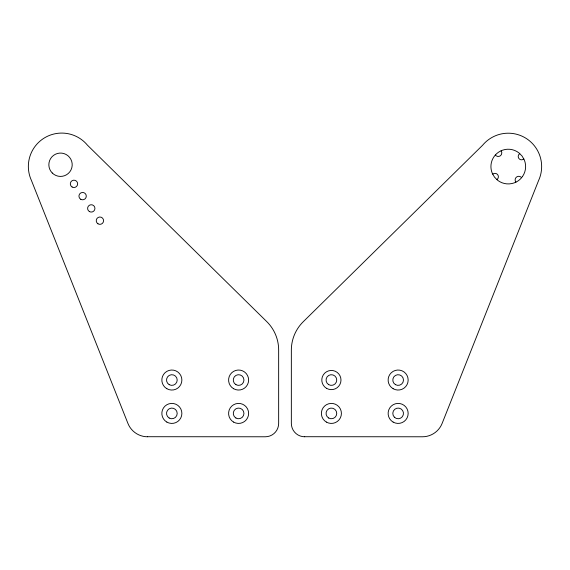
<?xml version="1.0" encoding="UTF-8"?>
<svg xmlns="http://www.w3.org/2000/svg" width="570" height="570" viewBox="0 0 570 570"><rect width="100%" height="100%" fill="white"/><g stroke="black" fill="none" stroke-linecap="round" stroke-linejoin="round"><path stroke-width="0.85" d="M147.594 436.777A21.161 21.161 0 0 1 127.929 423.424L31.393 180.362A33.373 33.373 0 0 1 87.431 145.165L266.76 321.615A39.829 39.829 0 0 1 278.652 350.001L278.652 423.424A13.352 13.352 0 0 1 265.307 436.777L147.594 436.713M304.693 436.777A13.352 13.352 0 0 1 291.348 423.424L291.348 350.123A39.829 39.829 0 0 1 303.24 321.737L482.569 145.286A33.373 33.373 0 0 1 538.607 180.483L442.12 423.424A21.161 21.161 0 0 1 422.455 436.777L304.701 436.713M495.323 155.026L495.964 155.717A3.605 3.605 0 0 0 501.144 150.786M515.914 182.143A3.605 3.605 0 0 1 516.513 177.078A3.605 3.605 0 0 1 521.578 177.676M523.823 158.945A3.349 3.349 0 0 1 518.899 158.496A3.349 3.349 0 0 1 519.783 153.629M492.722 174.199A3.413 3.413 0 0 1 497.681 174.698A3.413 3.413 0 0 1 496.869 179.607M522.569 176.408L521.222 178.125A17.357 17.357 0 0 1 516.064 182.079L514.062 182.934A17.357 17.357 0 0 1 497.56 180.227L494.503 177.135L492.309 173.373A17.357 17.357 0 0 1 500.481 151.064L502.491 150.209A17.357 17.357 0 0 1 518.985 152.924L522.049 156.016L524.236 159.771A17.357 17.357 0 0 1 522.569 176.408M328.726 384.665A5.337 5.337 0 0 0 336.735 380.04A5.337 5.337 0 0 0 328.726 375.416A5.337 5.337 0 0 0 328.726 384.665M328.726 418.038A5.337 5.337 0 0 0 336.735 413.414A5.337 5.337 0 0 0 328.726 408.79A5.337 5.337 0 0 0 328.726 418.038M394.369 417.19A5.337 5.337 0 0 0 403.296 414.796A5.337 5.337 0 0 0 396.763 408.255A5.337 5.337 0 0 0 394.369 417.19M395.473 384.665A5.337 5.337 0 0 0 403.482 380.04A5.337 5.337 0 0 0 395.473 375.416A5.337 5.337 0 0 0 395.473 384.665M326.596 388.355A9.597 9.597 0 0 0 340.988 380.04A9.597 9.597 0 0 0 326.596 371.733A9.597 9.597 0 0 0 326.596 388.355M393.136 388.712A10.011 10.011 0 0 0 408.156 380.04A10.011 10.011 0 0 0 393.136 371.369A10.011 10.011 0 0 0 393.136 388.712M393.136 422.085A10.011 10.011 0 0 0 408.156 413.414A10.011 10.011 0 0 0 393.136 404.743A10.011 10.011 0 0 0 393.136 422.085M326.389 422.085A10.011 10.011 0 0 0 341.409 413.414A10.011 10.011 0 0 0 326.389 404.743A10.011 10.011 0 0 0 326.389 422.085M169.19 418.038A5.337 5.337 0 0 0 177.199 413.414A5.337 5.337 0 0 0 169.19 408.79A5.337 5.337 0 0 0 169.19 418.038M169.19 384.665A5.337 5.337 0 0 0 177.199 380.04A5.337 5.337 0 0 0 169.19 375.416A5.337 5.337 0 0 0 169.19 384.665M235.937 418.038A5.337 5.337 0 0 0 243.946 413.414A5.337 5.337 0 0 0 235.937 408.79A5.337 5.337 0 0 0 235.937 418.038M235.937 384.665A5.337 5.337 0 0 0 243.946 380.04A5.337 5.337 0 0 0 235.937 375.416A5.337 5.337 0 0 0 235.937 384.665M52.269 173.002A11.678 11.678 0 0 0 71.806 167.772A11.678 11.678 0 0 0 57.506 153.465A11.678 11.678 0 0 0 52.269 173.002M72.141 187.024A3.669 3.669 0 0 0 77.648 183.846A3.669 3.669 0 0 0 72.141 180.669A3.669 3.669 0 0 0 72.141 187.024M89.433 211.584A3.669 3.669 0 0 0 94.941 208.406A3.669 3.669 0 0 0 89.433 205.229A3.669 3.669 0 0 0 89.433 211.584M80.783 199.308A3.669 3.669 0 0 0 86.291 196.13A3.669 3.669 0 0 0 80.783 192.945A3.669 3.669 0 0 0 80.783 199.308M97.983 223.803A3.669 3.669 0 0 0 103.583 220.797A3.669 3.669 0 0 0 98.175 217.448A3.669 3.669 0 0 0 97.983 223.803M233.6 388.712A10.011 10.011 0 0 0 248.62 380.04A10.011 10.011 0 0 0 233.6 371.369A10.011 10.011 0 0 0 233.6 388.712M166.853 388.712A10.011 10.011 0 0 0 181.873 380.04A10.011 10.011 0 0 0 166.853 371.369A10.011 10.011 0 0 0 166.853 388.712M166.853 422.085A10.011 10.011 0 0 0 181.873 413.414A10.011 10.011 0 0 0 166.853 404.743A10.011 10.011 0 0 0 166.853 422.085M233.6 422.085A10.011 10.011 0 0 0 248.62 413.414A10.011 10.011 0 0 0 233.6 404.743A10.011 10.011 0 0 0 233.6 422.085"/></g></svg>
